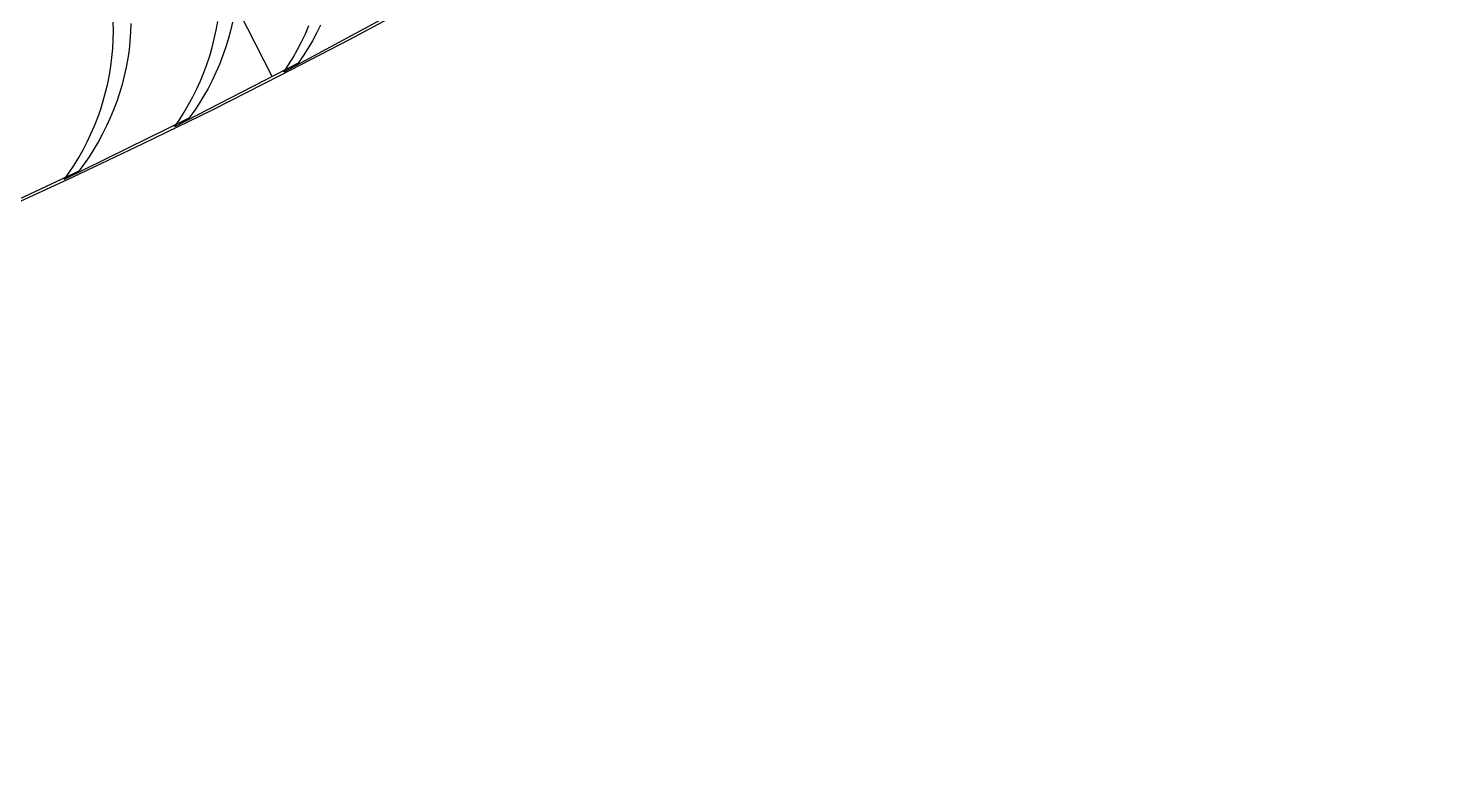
# Model space of a CAD drawing. Header units: metres. Extents: x -22.9 to 22.9, y -22.9 to 22.9.
# Drawn here: x 9.5 to 14.59, y -22.86 to -20.19 of the extents above; entities that cross this region are included whole.
import ezdxf

# ---------------------------------------------------------------- set-up
doc = ezdxf.new("R2010")
doc.units = ezdxf.units.M
for name, color, linetype in [('OBSERVED_CIRCULAR_SCAN', 3, 'Continuous'), ('SCAN_FOOTPRINTS', 5, 'Continuous'), ('TANK_BOUNDARY', 7, 'Continuous')]:
    doc.layers.add(name, color=color, linetype=linetype)

msp = doc.modelspace()

# ---------------------------------------------------------------- linework, layer by layer
at = {"layer": 'OBSERVED_CIRCULAR_SCAN'}
msp.add_line((10.3759, -20.3638), (9.7163, -19.0693), dxfattribs=at)
at = {"layer": 'SCAN_FOOTPRINTS'}
for points in [[(10.8576, -20.1109), (10.4176, -20.3483), (10.4176, -20.3483), (10.4351, -20.3218), (10.4516, -20.2946), (10.4672, -20.2669), (10.4818, -20.2387), (10.4953, -20.2099), (10.5079, -20.1807)], [(9.8685, -20.1726), (9.8673, -20.2044), (9.8649, -20.2361), (9.8614, -20.2677), (9.8568, -20.2991), (9.851, -20.3304), (9.8442, -20.3614), (9.8363, -20.3922), (9.8273, -20.4227), (9.8172, -20.4528), (9.8061, -20.4826), (9.794, -20.512), (9.7808, -20.5409), (9.7665, -20.5693), (9.7513, -20.5972), (9.7352, -20.6246), (9.718, -20.6514), (9.6999, -20.6775), (9.681, -20.703), (9.228, -20.9147)], [(10.2336, -20.1685), (10.2263, -20.1995), (10.2179, -20.2301), (10.2084, -20.2604), (10.1979, -20.2904), (10.1863, -20.32), (10.1736, -20.3492), (10.1599, -20.3779), (10.1453, -20.4061), (10.1296, -20.4338), (10.113, -20.4608), (10.0954, -20.4873), (10.0769, -20.5132), (9.6281, -20.7335), (9.6281, -20.7335), (9.6466, -20.7077), (9.6642, -20.6812), (9.6808, -20.6541), (9.6964, -20.6264), (9.7111, -20.5982), (9.7248, -20.5695), (9.7374, -20.5404), (9.749, -20.5108), (9.7596, -20.4808), (9.7691, -20.4504), (9.7775, -20.4198), (9.7848, -20.3889), (9.791, -20.3577), (9.7961, -20.3263), (9.8001, -20.2948), (9.803, -20.2631), (9.8048, -20.2314), (9.8055, -20.1996), (9.805, -20.1678)], [(10.5496, -20.1789), (10.5355, -20.2074), (10.5204, -20.2354), (10.5043, -20.2628), (10.4872, -20.2896), (10.4692, -20.3158), (10.0247, -20.5447), (10.0247, -20.5447), (10.0427, -20.5185), (10.0597, -20.4917), (10.0758, -20.4643), (10.091, -20.4363), (10.1051, -20.4078), (10.1182, -20.3789), (10.1303, -20.3495), (10.1413, -20.3197), (10.1513, -20.2895), (10.1602, -20.259), (10.168, -20.2282), (10.1747, -20.1971), (10.1803, -20.1658)]]:
    msp.add_lwpolyline(points, dxfattribs=at)
at = {"layer": 'TANK_BOUNDARY'}
msp.add_circle((0, 0), 22.86, dxfattribs=at)

doc.saveas('drawing.dxf')
